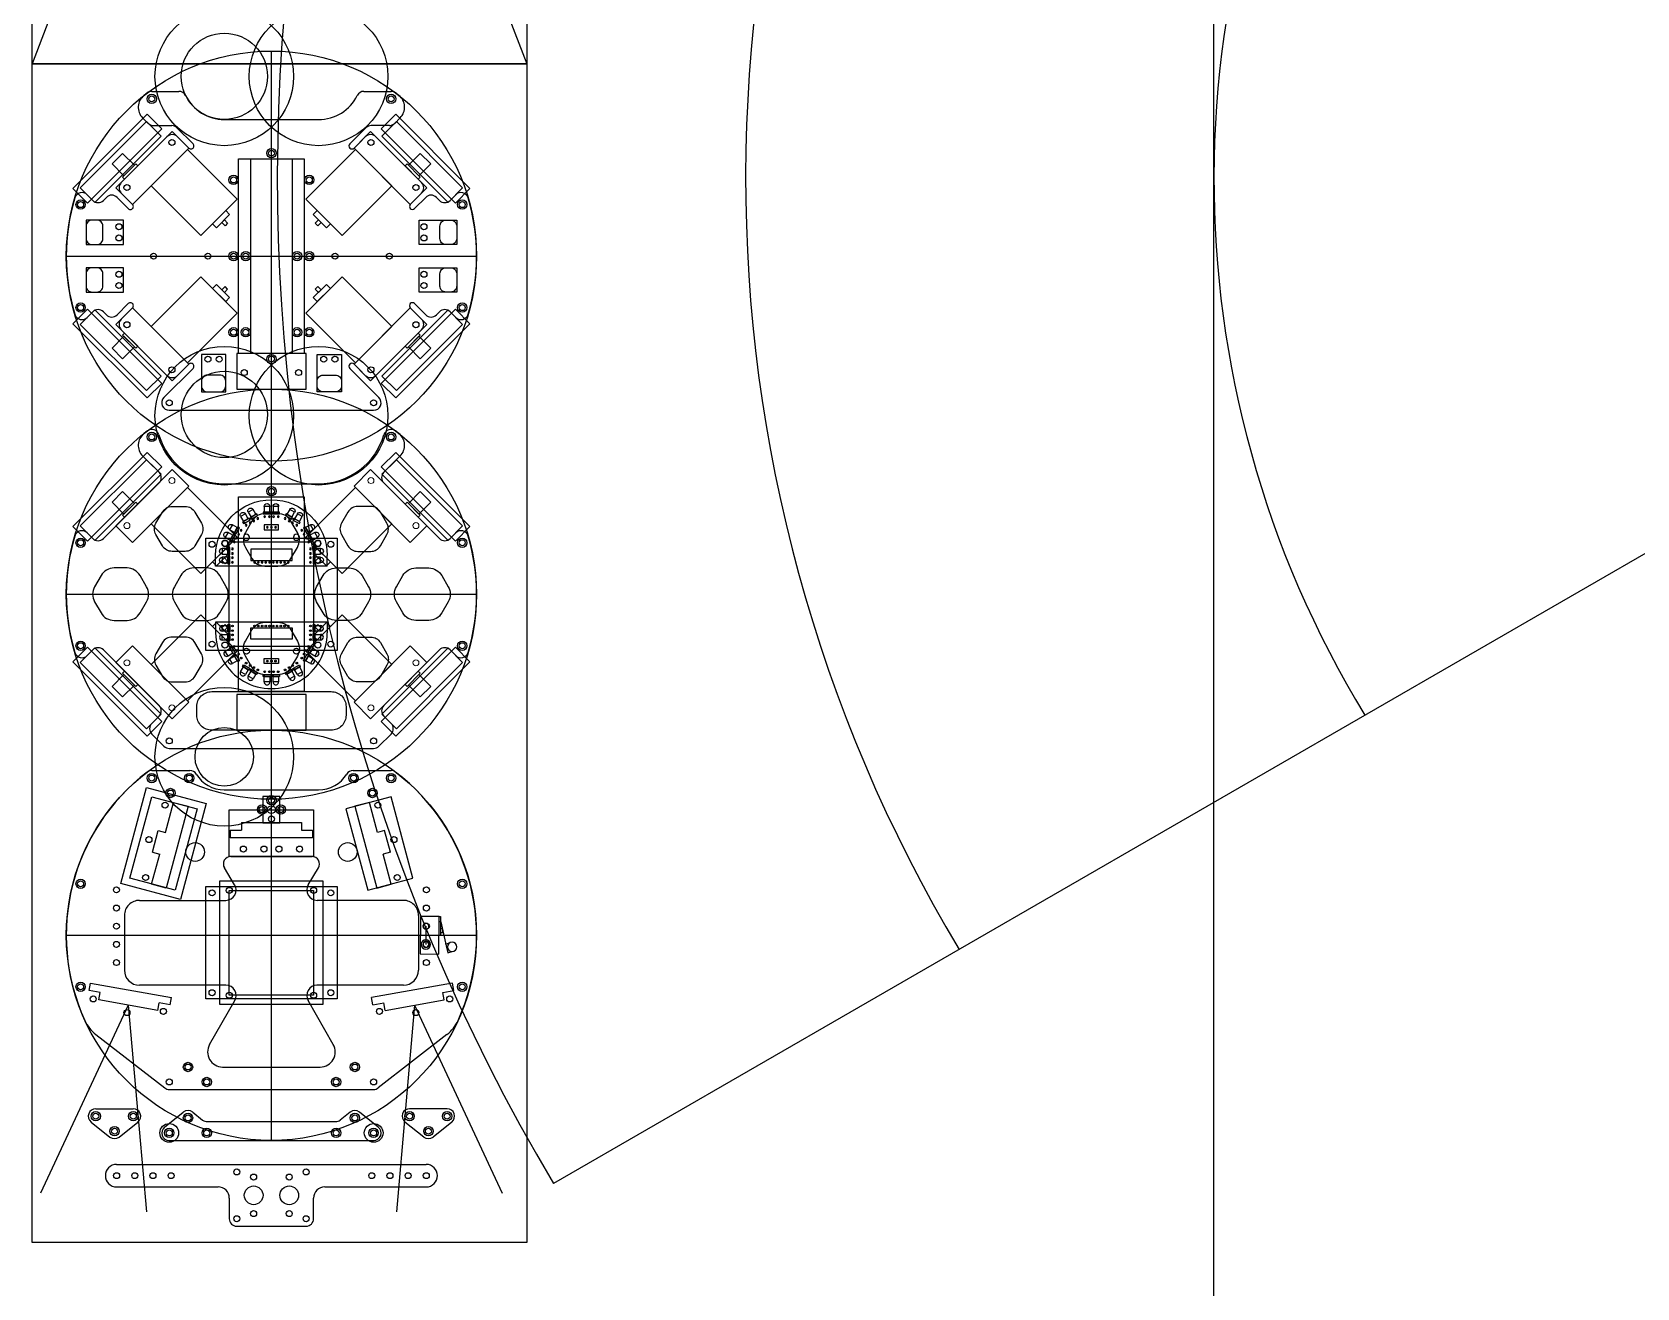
# Model space of a CAD drawing. Header units: millimetres. Extents: x -287 to 5214, y -1967 to 2893.
# Drawn here: x 943 to 1799, y -1121 to -451 of the extents above; entities that cross this region are included whole.
import ezdxf

# ---------------------------------------------------------------- set-up
doc = ezdxf.new("R2010")
doc.units = ezdxf.units.MM
for name, color, linetype in [('内切', 7, 'Continuous'), ('外切', 2, 'Continuous'), ('部件', 22, 'Continuous')]:
    doc.layers.add(name, color=color, linetype=linetype)

# ---------------------------------------------------------------- blocks, each defined once
blk = doc.blocks.new('changdi')
at = {"layer": '部件'}
blk.add_lwpolyline([(-3611.88, 2443.06), (-1791.88, 2443.06), (-1791.88, 13.06), (-3611.88, 13.06)], close=True, dxfattribs=at)
blk = doc.blocks.new('qerq')
at = {"color": 5}
blk.add_line((2200.31, -544.7), (1271, -1081.24), dxfattribs=at)
at = {"layer": '部件', "color": 5}
for radius, start, end in [(1050, 149.00639, 210.73364), (800, 148.7771, 210.96293), (550, 148.33934, 211.40069)]:
    blk.add_arc((2173.53, -544.64), radius, start, end, dxfattribs=at)
blk = doc.blocks.new('A$C40E74946')
at = {"layer": '部件', "color": 5}
blk.add_lwpolyline([(15, 54), (26, 54), (26, -2), (15, -2)], close=True, dxfattribs=at)
at = {"layer": '部件', "color": 1}
for points in [[(31, 57), (43.5, 57), (43.5, 14.5), (31, 14.5)], [(43.5, 28.5), (43.5, 56), (81, 56), (81, 28.5)], [(17.5, 51), (28.5, 51), (28.5, 1), (17.5, 1)], [(81, 47.3), (84, 47.3), (84, 37.3), (81, 37.3)], [(84, 43.3), (86.5, 43.3), (86.5, 41.3), (84, 41.3)], [(20.5, 30), (29.5, 30), (29.5, 22), (20.5, 22)], [(29.5, 31), (31, 31), (31, 21), (29.5, 21)]]:
    blk.add_lwpolyline(points, close=True, dxfattribs=at)
at = {"layer": '部件', "color": 1, "lineweight": 0}
for centre in [(35, 52.75), (35, 18.75)]:
    blk.add_circle(centre, 1.6, dxfattribs=at)
blk = doc.blocks.new('A$C04FB7A0E')
at = {"layer": '部件', "color": 3}
for p, q in [((0, 59.6, 20), (0, 0, 20)), ((0, 59.6, 20), (5.59, 59.6, 20)), ((0, 0, 20), (5.59, 0, 20))]:
    blk.add_line(p, q, dxfattribs=at)
at = {"layer": '部件', "color": 3, "elevation": 20}
for points in [[(1.24, 53.05), (4.74, 53.05), (4.74, 52.05), (1.24, 52.05)], [(4.74, 53.05), (1.74, 53.05), (1.74, 56.05), (4.74, 56.05)], [(4.74, 53.05), (5.24, 53.05), (5.24, 52.05), (4.74, 52.05)], [(5.94, 53.05), (9.44, 53.05), (9.44, 52.05), (5.94, 52.05)], [(9.44, 53.05), (6.44, 53.05), (6.44, 56.05), (9.44, 56.05)], [(9.44, 53.05), (9.94, 53.05), (9.94, 52.05), (9.44, 52.05)], [(13.45, 52.11), (16.48, 50.36), (15.98, 49.49), (12.95, 51.24)], [(16.48, 50.36), (13.88, 51.86), (15.38, 54.46), (17.98, 52.96)], [(20.55, 48.01), (17.95, 49.51), (19.45, 52.11), (22.05, 50.61)], [(16.48, 50.36), (16.91, 50.11), (16.41, 49.24), (15.98, 49.49)], [(17.52, 49.76), (20.55, 48.01), (20.05, 47.14), (17.02, 48.89)], [(20.55, 48.01), (20.98, 47.76), (20.48, 46.89), (20.05, 47.14)], [(23.55, 45.19), (25.3, 42.16), (24.43, 41.66), (22.68, 44.69)], [(25.3, 42.16), (23.8, 44.76), (26.4, 46.26), (27.9, 43.66)], [(9, 40.8), (9, 18.8), (3, 18.8), (3, 40.8)], [(25.3, 42.16), (25.55, 41.73), (24.68, 41.23), (24.43, 41.66)], [(25.9, 41.12), (27.65, 38.09), (26.78, 37.59), (25.03, 40.62)], [(27.65, 38.09), (26.15, 40.69), (28.75, 42.19), (30.25, 39.59)], [(27.65, 38.09), (27.9, 37.66), (27.03, 37.16), (26.78, 37.59)], [(21.98, 33.6), (21.98, 26), (19.38, 26), (19.38, 33.6)], [(28.84, 34.15), (28.84, 30.65), (27.84, 30.65), (27.84, 34.15)], [(28.84, 30.65), (28.84, 30.15), (27.84, 30.15), (27.84, 30.65)], [(28.84, 29.45), (28.84, 25.95), (27.84, 25.95), (27.84, 29.45)], [(28.84, 25.95), (28.84, 25.45), (27.84, 25.45), (27.84, 25.95)], [(28.84, 30.65), (28.84, 33.65), (31.84, 33.65), (31.84, 30.65)], [(28.84, 25.95), (28.84, 28.95), (31.84, 28.95), (31.84, 25.95)], [(25.55, 17.87), (23.8, 14.84), (22.93, 15.34), (24.68, 18.37)], [(23.8, 14.84), (25.3, 17.44), (27.9, 15.94), (26.4, 13.34)], [(26.15, 18.91), (25.9, 18.48), (25.03, 18.98), (25.28, 19.41)], [(27.9, 21.94), (26.15, 18.91), (25.28, 19.41), (27.03, 22.44)], [(26.15, 18.91), (27.65, 21.51), (30.25, 20.01), (28.75, 17.41)], [(13.88, 7.74), (13.45, 7.49), (12.95, 8.36), (13.38, 8.61)], [(16.91, 9.49), (13.88, 7.74), (13.38, 8.61), (16.41, 10.36)], [(13.88, 7.74), (16.48, 9.24), (17.98, 6.64), (15.38, 5.14)], [(17.95, 10.09), (17.52, 9.84), (17.02, 10.71), (17.45, 10.96)], [(20.98, 11.84), (17.95, 10.09), (17.45, 10.96), (20.48, 12.71)], [(17.95, 10.09), (20.55, 11.59), (22.05, 8.99), (19.45, 7.49)], [(23.8, 14.84), (23.55, 14.41), (22.68, 14.91), (22.93, 15.34)], [(1.74, 6.55), (1.24, 6.55), (1.24, 7.55), (1.74, 7.55)], [(5.24, 6.55), (1.74, 6.55), (1.74, 7.55), (5.24, 7.55)], [(1.74, 6.55), (4.74, 6.55), (4.74, 3.55), (1.74, 3.55)], [(6.44, 6.55), (5.94, 6.55), (5.94, 7.55), (6.44, 7.55)], [(9.94, 6.55), (6.44, 6.55), (6.44, 7.55), (9.94, 7.55)], [(6.44, 6.55), (9.44, 6.55), (9.44, 3.55), (6.44, 3.55)]]:
    blk.add_lwpolyline(points, close=True, dxfattribs=at)
at = {"layer": '部件', "color": 3}
for centre, radius in [((12.13, 54.6, 20), 1.6), ((1.99, 50.6, 20), 0.45), ((4.49, 50.6, 20), 0.45), ((6.69, 50.6, 20), 0.45), ((9.19, 50.6, 20), 0.45), ((12.87, 49.61, 20), 0.45), ((15.4, 43.14, 20), 1.6), ((15.04, 48.36, 20), 0.45), ((16.94, 47.26, 20), 0.45), ((19.11, 46.01, 20), 0.45), ((21.8, 43.32, 20), 0.45), ((1.99, 38.8, 20), 0.45), ((1.99, 36.8, 20), 0.45), ((1.99, 34.8, 20), 0.45), ((23.05, 41.15, 20), 0.45), ((24.15, 39.25, 20), 0.45), ((25.4, 37.08, 20), 0.45), ((1.99, 32.8, 20), 0.45), ((1.99, 30.8, 20), 0.45), ((1.99, 28.8, 20), 0.45), ((1.99, 26.8, 20), 0.45), ((20.7, 32, 20), 0.45), ((20.7, 29.8, 20), 0.45), ((20.7, 27.6, 20), 0.45), ((26.39, 33.4, 20), 0.45), ((26.39, 30.9, 20), 0.45), ((26.39, 28.7, 20), 0.45), ((26.39, 26.2, 20), 0.45), ((1.99, 24.8, 20), 0.45), ((1.99, 22.8, 20), 0.45), ((1.99, 20.8, 20), 0.45), ((15.4, 16.46, 20), 1.6), ((23.05, 18.45, 20), 0.45), ((24.15, 20.35, 20), 0.45), ((25.4, 22.52, 20), 0.45), ((1.99, 9, 20), 0.45), ((4.49, 9, 20), 0.45), ((6.69, 9, 20), 0.45), ((9.19, 9, 20), 0.45), ((12.87, 9.99, 20), 0.45), ((15.04, 11.24, 20), 0.45), ((16.94, 12.34, 20), 0.45), ((19.11, 13.59, 20), 0.45), ((21.8, 16.28, 20), 0.45), ((12.13, 5, 20), 1.6)]:
    blk.add_circle(centre, radius, dxfattribs=at)
for centre, radius, start, end in [((3.24, 56.05, 20), 1.5, 0, 180), ((5.59, 29.8, 20), 29.8, 270, 90), ((7.94, 56.05, 20), 1.5, 0, 180), ((16.68, 53.71, 20), 1.5, 330, 150), ((20.75, 51.36, 20), 1.5, 330, 150), ((27.15, 44.96, 20), 1.5, 300, 120), ((29.5, 40.89, 20), 1.5, 300, 120), ((31.84, 32.15, 20), 1.5, 270, 90), ((31.84, 27.45, 20), 1.5, 270, 90), ((29.5, 18.71, 20), 1.5, 240, 60), ((20.75, 8.24, 20), 1.5, 210, 30), ((27.15, 14.64, 20), 1.5, 240, 60), ((3.24, 3.55, 20), 1.5, 180, 0), ((7.94, 3.55, 20), 1.5, 180, 0), ((16.68, 5.89, 20), 1.5, 210, 30)]:
    blk.add_arc(centre, radius, start, end, dxfattribs=at)
blk = doc.blocks.new('ioo')
at = {"layer": '部件', "color": 6}
for p, q in [((3476.97, -2904.18), (3476.22, -2904.18)), ((3476.22, -2904.18), (3476.22, -2914.18)), ((3475.95, -2906.94), (3472.76, -2921.29)), ((3475.95, -2906.94), (3476.97, -2906.94)), ((3483.97, -2909.33), (3483.97, -2919.03)), ((3473.46, -2918.91), (3471.3, -2918.19)), ((3472.76, -2921.29), (3472.12, -2923.5)), ((3476.22, -2914.18), (3476.97, -2914.18)), ((3472.12, -2923.5), (3469.98, -2922.79))]:
    blk.add_line(p, q, dxfattribs=at)
for points in [[(3476.97, -2904.18), (3486.97, -2904.18), (3486.97, -2924.18), (3476.97, -2924.18)], [(3475.02, -2910.66), (3476.22, -2910.66), (3476.22, -2912.66), (3475.02, -2912.66)]]:
    blk.add_lwpolyline(points, close=True, dxfattribs=at)
for centre, radius in [((3483.97, -2909.33), 1.6), ((3469.94, -2920.29), 2.5), ((3483.97, -2919.03), 1.6)]:
    blk.add_circle(centre, radius, dxfattribs=at)
at = {"layer": '部件'}
blk.add_circle((3483.97, -2919.03), 2.5, dxfattribs=at)
blk = doc.blocks.new('newban')
at = {"layer": '部件'}
blk.add_lwpolyline([(-73.91, -12), (-13.91, -12), (-13.91, -82), (-73.91, -82)], close=True, dxfattribs=at)
for centre in [(-70.56, -15.3), (-17.26, -15.3), (-70.56, -78.7), (-17.26, -78.7)]:
    blk.add_circle(centre, 1.6, dxfattribs=at)

msp = doc.modelspace()

# ---------------------------------------------------------------- linework, layer by layer
at = {"layer": '内切'}
for p, q in [((942.62, 220.85), (1206.69, -467.62)), ((1206.69, 220.85), (942.62, -467.62)), ((1006.86, -888.53), (1009.966, -876.939)), ((1009.966, -876.939), (1013.829, -877.974)), ((1130.814, -876.939), (1126.951, -877.974)), ((1133.92, -888.53), (1130.814, -876.939)), ((1006.86, -888.53), (1010.723, -889.565)), ((1048.726, -890.821), (1092.055, -890.821)), ((1070.39, -890.821), (1070.39, -890.821)), ((1133.92, -888.53), (1130.057, -889.565)), ((1050.751, -905.894), (1045.304, -896.892)), ((1090.03, -905.894), (1095.477, -896.892)), ((999.908, -914.241), (1046.046, -914.241)), ((1140.872, -914.241), (1094.735, -914.241)), ((991.908, -922.241), (991.909, -951.541)), ((1148.872, -922.241), (1148.871, -951.541)), ((973.013, -962.379), (973.716, -958.391)), ((973.716, -958.391), (1017.047, -966.031)), ((1167.064, -958.391), (1123.733, -966.031)), ((1167.767, -962.379), (1167.064, -958.391)), ((978.921, -963.421), (973.013, -962.379)), ((978.218, -967.41), (978.921, -963.421)), ((1009.732, -972.966), (978.218, -967.41)), ((1046.073, -959.541), (999.909, -959.541)), ((1016.344, -970.02), (1017.047, -966.031)), ((1037.36, -991.219), (1050.841, -967.784)), ((1103.42, -991.219), (1089.939, -967.784)), ((1140.871, -959.541), (1094.707, -959.541)), ((1124.436, -970.02), (1123.733, -966.031)), ((1131.048, -972.966), (1162.562, -967.41)), ((1161.859, -963.421), (1167.767, -962.379)), ((1162.562, -967.41), (1161.859, -963.421)), ((1009.732, -972.966), (1010.435, -968.978)), ((1016.344, -970.02), (1010.435, -968.978)), ((1124.436, -970.02), (1130.345, -968.978)), ((1131.048, -972.966), (1130.345, -968.978)), ((1044.295, -1003.208), (1096.485, -1003.208))]:
    msp.add_line(p, q, dxfattribs=at)
for points in [[(971.469, -554.291), (971.469, -560.891, 0.4142136), (974.669, -564.091), (977.269, -564.091, 0.4142136), (980.469, -560.891), (980.469, -554.291, 0.4142136), (977.269, -551.091), (974.669, -551.091, 0.4142136)], [(1169.311, -554.291), (1169.311, -560.891, -0.4142136), (1166.111, -564.091), (1163.511, -564.091, -0.4142136), (1160.311, -560.891), (1160.311, -554.291, -0.4142136), (1163.511, -551.091), (1166.111, -551.091, -0.4142136)], [(971.469, -579.691), (971.469, -586.291, 0.4142136), (974.669, -589.491), (977.269, -589.491, 0.4142136), (980.469, -586.291), (980.469, -579.691, 0.4142136), (977.269, -576.491), (974.669, -576.491, 0.4142136)], [(1169.311, -579.691), (1169.311, -586.291, -0.4142136), (1166.111, -589.491), (1163.511, -589.491, -0.4142136), (1160.311, -586.291), (1160.311, -579.691, -0.4142136), (1163.511, -576.491), (1166.111, -576.491, -0.4142136)], [(1036.205, -642.83), (1042.805, -642.83, 0.4142136), (1046.005, -639.63), (1046.005, -637.03, 0.4142136), (1042.805, -633.83), (1036.205, -633.83, 0.4142136), (1033.005, -637.03), (1033.005, -639.63, 0.4142136)], [(1104.575, -642.83), (1097.975, -642.83, -0.4142136), (1094.775, -639.63), (1094.775, -637.03, -0.4142136), (1097.975, -633.83), (1104.575, -633.83, -0.4142136), (1107.775, -637.03), (1107.775, -639.63, -0.4142136)], [(1024.335, -727.942), (1017.406, -727.942, -0.2679492), (1012.21, -724.943), (1008.745, -718.943, -0.2679492), (1008.744, -712.943), (1012.208, -706.943, -0.2679492), (1017.404, -703.942), (1024.332, -703.942, -0.2679492), (1029.528, -706.941), (1032.993, -712.941, -0.2679492), (1032.994, -718.941), (1029.53, -724.941, -0.2679492)], [(1066.926, -735.782), (1073.854, -735.781, 0.2679492), (1080.782, -731.78), (1084.245, -725.78, 0.2679492), (1084.244, -717.78), (1080.779, -711.78, 0.2679492), (1073.851, -707.781), (1066.923, -707.782, 0.2679492), (1059.995, -711.783), (1056.531, -717.783, 0.2679492), (1056.532, -725.783), (1059.997, -731.783, 0.2679492)], [(1116.445, -727.942), (1123.374, -727.942, 0.2679492), (1128.57, -724.943), (1132.035, -718.943, 0.2679492), (1132.036, -712.943), (1128.572, -706.943, 0.2679492), (1123.376, -703.942), (1116.448, -703.942, 0.2679492), (1111.252, -706.941), (1107.787, -712.941, 0.2679492), (1107.786, -718.941), (1111.25, -724.941, 0.2679492)], [(986.394, -764.798), (993.322, -764.797, 0.2679492), (1000.25, -760.796), (1003.713, -754.796, 0.2679492), (1003.712, -746.796), (1000.247, -740.796, 0.2679492), (993.319, -736.797), (986.391, -736.798, 0.2679492), (979.463, -740.798), (975.999, -746.799, 0.2679492), (976, -754.799), (979.465, -760.798, 0.2679492)], [(1028.947, -764.792), (1035.875, -764.792, 0.2679492), (1042.803, -760.791), (1046.266, -754.79, 0.2679492), (1046.265, -746.79), (1042.8, -740.791, 0.2679492), (1035.872, -736.792), (1028.944, -736.792, 0.2679492), (1022.016, -740.793), (1018.552, -746.794, 0.2679492), (1018.553, -754.794), (1022.018, -760.793, 0.2679492)], [(1111.833, -764.792), (1104.905, -764.792, -0.2679492), (1097.977, -760.791), (1094.514, -754.79, -0.2679492), (1094.515, -746.79), (1097.98, -740.791, -0.2679492), (1104.908, -736.792), (1111.836, -736.792, -0.2679492), (1118.764, -740.793), (1122.228, -746.794, -0.2679492), (1122.227, -754.794), (1118.762, -760.793, -0.2679492)], [(1154.386, -764.798), (1147.458, -764.797, -0.2679492), (1140.53, -760.796), (1137.067, -754.796, -0.2679492), (1137.068, -746.796), (1140.533, -740.796, -0.2679492), (1147.461, -736.797), (1154.389, -736.798, -0.2679492), (1161.317, -740.798), (1164.781, -746.799, -0.2679492), (1164.78, -754.799), (1161.315, -760.798, -0.2679492)], [(1066.926, -765.801), (1073.854, -765.801, -0.2679492), (1080.782, -769.802), (1084.245, -775.803, -0.2679492), (1084.244, -783.803), (1080.779, -789.802, -0.2679492), (1073.851, -793.801), (1066.923, -793.801, -0.2679492), (1059.995, -789.8), (1056.531, -783.799, -0.2679492), (1056.532, -775.799), (1059.997, -769.8, -0.2679492)], [(1024.335, -773.641), (1017.406, -773.64, 0.2679492), (1012.21, -776.64), (1008.745, -782.639, 0.2679492), (1008.744, -788.639), (1012.208, -794.64, 0.2679492), (1017.404, -797.64), (1024.332, -797.641, 0.2679492), (1029.528, -794.642), (1032.993, -788.642, 0.2679492), (1032.994, -782.642), (1029.53, -776.642, 0.2679492)], [(1116.445, -773.641), (1123.374, -773.64, -0.2679492), (1128.57, -776.64), (1132.035, -782.639, -0.2679492), (1132.036, -788.639), (1128.572, -794.64, -0.2679492), (1123.376, -797.64), (1116.448, -797.641, -0.2679492), (1111.252, -794.642), (1107.787, -788.642, -0.2679492), (1107.786, -782.642), (1111.25, -776.642, -0.2679492)], [(1038.554, -802.791), (1102.226, -802.791, -0.4142136), (1110.226, -810.791), (1110.226, -815.391, -0.4142136), (1102.226, -823.391), (1038.554, -823.391, -0.4142136), (1030.554, -815.391), (1030.554, -810.791, -0.4142136)]]:
    msp.add_lwpolyline(points, format="xyb", close=True, dxfattribs=at)
for points in [[(1013.829, -877.974), (1018.126, -861.939), (1025.853, -864.01), (1014.155, -907.669), (1006.427, -905.599), (1010.723, -889.565)], [(1126.951, -877.974), (1122.654, -861.939), (1114.927, -864.01), (1126.625, -907.669), (1134.353, -905.599), (1130.057, -889.565)]]:
    msp.add_lwpolyline(points, dxfattribs=at)
for centre, radius in [((1006.509, -486.33), 1.6), ((1134.271, -486.33), 1.6), ((1017.284, -509.617), 1.6), ((1070.39, -515.33), 1.6), ((1123.496, -509.617), 1.6), ((1050.189, -529.612), 1.6), ((1090.591, -529.612), 1.6), ((993.242, -533.658), 1.6), ((1147.538, -533.658), 1.6), ((968.539, -542.797), 1.6), ((1172.241, -542.797), 1.6), ((988.969, -554.591), 1.6), ((1151.811, -554.591), 1.6), ((988.969, -560.591), 1.6), ((1151.811, -560.591), 1.6), ((1007.437, -570.291), 1.6), ((1036.437, -570.291), 1.6), ((1050.189, -570.291), 1.6), ((1056.689, -570.291), 1.6), ((1084.091, -570.291), 1.6), ((1090.591, -570.291), 1.6), ((1104.343, -570.291), 1.6), ((1133.343, -570.291), 1.6), ((988.969, -579.991), 1.6), ((1151.811, -579.991), 1.6), ((988.969, -585.991), 1.6), ((1151.811, -585.991), 1.6), ((968.539, -597.785), 1.6), ((1172.241, -597.785), 1.6), ((993.242, -606.924), 1.6), ((1147.538, -606.924), 1.6), ((1050.189, -610.97), 1.6), ((1056.689, -610.97), 1.6), ((1084.091, -610.97), 1.6), ((1090.591, -610.97), 1.6), ((1036.505, -625.33), 1.6), ((1042.505, -625.33), 1.6), ((1070.39, -625.252), 1.6), ((1098.275, -625.33), 1.6), ((1104.275, -625.33), 1.6), ((1017.284, -630.966), 1.6), ((1055.903, -632.462), 1.6), ((1084.903, -632.462), 1.6), ((1123.496, -630.966), 1.6), ((1015.834, -648.608), 1.6), ((1124.946, -648.608), 1.6), ((1006.509, -666.83), 1.6), ((1134.271, -666.83), 1.6), ((1070.39, -695.83), 1.6), ((968.539, -723.297), 1.6), ((1045.59, -723.656), 1.6), ((1095.19, -723.656), 1.6), ((1172.241, -723.297), 1.6), ((968.539, -778.285), 1.6), ((1045.59, -777.927), 1.6), ((1095.19, -777.927), 1.6), ((1172.241, -778.285), 1.6), ((1015.834, -829.108), 1.6), ((1124.946, -829.108), 1.6), ((1006.509, -848.93), 1.6), ((1026.509, -848.93), 1.6), ((1114.271, -848.93), 1.6), ((1134.271, -848.93), 1.6), ((1016.509, -856.93), 1.6), ((1124.271, -856.93), 1.6), ((1013.59, -863.414), 1.6), ((1065.391, -865.801), 1.6), ((1070.391, -865.801), 2.1), ((1070.391, -860.802), 1.6), ((1075.391, -865.799), 1.6), ((1127.19, -863.414), 1.6), ((1070.39, -870.801), 1.6), ((1005.013, -881.823), 1.6), ((1135.767, -881.823), 1.6), ((1029.663, -888.429), 5), ((1055.39, -886.834), 1.6), ((1066.39, -886.822), 1.6), ((1074.39, -886.822), 1.6), ((1085.39, -886.834), 1.6), ((1111.116, -888.428), 5), ((968.539, -905.397), 1.6), ((987.673, -908.642), 1.6), ((1003.237, -902.051), 1.6), ((1047.89, -908.891), 1.6), ((1047.89, -908.891), 1.6), ((1092.89, -908.891), 1.6), ((1092.89, -908.891), 1.6), ((1137.543, -902.051), 1.6), ((1153.107, -908.642), 1.6), ((1172.241, -905.397), 1.6), ((1038.69, -910.241), 1.6), ((1038.69, -910.241), 1.6), ((1102.09, -910.241), 1.6), ((1102.09, -910.241), 1.6), ((987.673, -918.342), 1.6), ((1153.107, -918.342), 1.6), ((987.673, -928.042), 1.6), ((1153.107, -928.042), 1.6), ((987.673, -937.742), 1.6), ((1153.107, -937.742), 1.6), ((987.673, -947.442), 1.6), ((1153.107, -947.442), 1.6), ((968.539, -960.385), 1.6), ((1172.241, -960.385), 1.6), ((975.243, -966.887), 1.6), ((1038.69, -963.541), 1.6), ((1038.69, -963.541), 1.6), ((1047.89, -964.891), 1.6), ((1047.89, -964.891), 1.6), ((1092.89, -964.891), 1.6), ((1092.89, -964.891), 1.6), ((1102.09, -963.541), 1.6), ((1102.09, -963.541), 1.6), ((1165.537, -966.887), 1.6), ((993.272, -974.177), 1.6), ((1012.706, -973.489), 1.6), ((1128.074, -973.489), 1.6), ((1147.508, -974.177), 1.6), ((1025.85, -1003.208), 1.6), ((1114.93, -1003.208), 1.6), ((1015.834, -1011.208), 1.6), ((1035.85, -1011.208), 1.6), ((1104.93, -1011.208), 1.6), ((1124.946, -1011.208), 1.6), ((976.619, -1029.467), 1.6), ((996.619, -1029.467), 1.6), ((1144.161, -1029.467), 1.6), ((1164.161, -1029.467), 1.6), ((986.619, -1037.467), 1.6), ((1025.85, -1030.391), 1.6), ((1114.93, -1030.391), 1.6), ((1154.161, -1037.467), 1.6), ((1015.85, -1038.391), 1.6), ((1035.85, -1038.391), 1.6), ((1104.93, -1038.391), 1.6), ((1124.93, -1038.391), 1.6), ((987.732, -1061.221), 1.6), ((997.432, -1061.221), 1.6), ((1007.132, -1061.221), 1.6), ((1016.832, -1061.221), 1.6), ((1051.9, -1059.221), 1.6), ((1060.89, -1061.971), 1.6), ((1079.89, -1061.971), 1.6), ((1088.89, -1059.221), 1.6), ((1123.948, -1061.221), 1.6), ((1133.648, -1061.221), 1.6), ((1143.348, -1061.221), 1.6), ((1153.048, -1061.221), 1.6), ((1060.89, -1071.721), 5), ((1079.89, -1071.721), 5), ((1051.89, -1084.221), 1.6), ((1060.89, -1081.471), 1.6), ((1079.89, -1081.471), 1.6), ((1088.89, -1084.221), 1.6)]:
    msp.add_circle(centre, radius, dxfattribs=at)
for centre, radius, start, end in [((1048.726, -894.821), 4, 90, 211.180173), ((1092.055, -894.821), 4, 328.819827, 90), ((1046.046, -908.741), 5.5, 270, 31.180173), ((1094.735, -908.741), 5.5, 148.819827, 270), ((999.908, -922.241), 8, 90, 180.001499), ((1140.872, -922.241), 8, 359.998501, 90), ((999.909, -951.541), 8, 180.001499, 270), ((1140.871, -951.541), 8, 270, 359.998501), ((1046.073, -965.041), 5.5, 330.092044, 90), ((1094.707, -965.041), 5.5, 90, 209.907956), ((1044.295, -995.208), 8, 150.092044, 270), ((1096.485, -995.208), 8, 270, 29.907956)]:
    msp.add_arc(centre, radius, start, end, dxfattribs=at)
at = {"layer": '外切'}
for p, q in [((1006.509, -482.33), (1021.001, -482.33)), ((1119.779, -482.33), (1134.271, -482.33)), ((1001.636, -496.443), (1004.604, -499.412)), ((1139.144, -496.443), (1136.176, -499.412)), ((1007.432, -500.583), (1017.129, -500.583)), ((1019.958, -501.755), (1028.562, -510.359)), ((1045.225, -497.364), (1095.555, -497.364)), ((1120.822, -501.755), (1112.218, -510.359)), ((1133.348, -500.583), (1123.651, -500.583)), ((990.237, -531.007), (1014.632, -506.612)), ((1020.289, -506.612), (1026.299, -512.622)), ((1120.491, -506.612), (1114.481, -512.622)), ((1150.543, -531.007), (1126.148, -506.612)), ((972.044, -537.563), (975.034, -540.552)), ((980.691, -540.552), (982.317, -538.926)), ((987.974, -538.926), (993.984, -544.937)), ((990.237, -536.663), (996.247, -542.674)), ((1150.543, -536.663), (1144.533, -542.674)), ((1152.806, -538.926), (1146.796, -544.937)), ((1160.089, -540.552), (1158.463, -538.926)), ((1168.736, -537.563), (1165.746, -540.552)), ((987.974, -601.656), (993.984, -595.646)), ((990.237, -603.919), (996.247, -597.909)), ((1150.543, -603.919), (1144.533, -597.909)), ((1152.806, -601.656), (1146.796, -595.646)), ((972.044, -603.02), (975.034, -600.03)), ((980.691, -600.03), (982.317, -601.657)), ((1160.089, -600.03), (1158.463, -601.657)), ((1168.736, -603.02), (1165.746, -600.03)), ((990.237, -609.576), (1014.632, -633.971)), ((1150.543, -609.576), (1126.148, -633.971)), ((1013.006, -645.78), (1028.562, -630.223)), ((1020.289, -633.971), (1026.299, -627.96)), ((1127.774, -645.78), (1112.218, -630.223)), ((1120.491, -633.971), (1114.481, -627.96)), ((1012.188, -640.255), (1012.188, -640.255)), ((1015.834, -652.608), (1124.946, -652.608)), ((1001.636, -676.943), (1010.39, -685.697)), ((1139.144, -676.943), (1130.39, -685.697)), ((980.691, -721.052), (1010.39, -691.354)), ((1045.225, -691.83), (1095.555, -691.83)), ((1160.089, -721.052), (1130.39, -691.354)), ((972.044, -718.063), (975.034, -721.052)), ((1168.736, -718.063), (1165.746, -721.052)), ((972.044, -783.52), (975.034, -780.53)), ((980.691, -780.53), (1010.39, -810.228)), ((1160.089, -780.53), (1130.39, -810.228)), ((1168.736, -783.52), (1165.746, -780.53)), ((1006.501, -819.774), (1010.39, -815.885)), ((1134.279, -819.774), (1130.39, -815.885)), ((1006.501, -825.431), (1013.006, -831.936)), ((1134.279, -825.431), (1127.774, -831.936)), ((1015.834, -833.108), (1124.946, -833.108)), ((1006.509, -844.93), (1026.823, -844.93)), ((1113.957, -844.93), (1134.271, -844.93)), ((1045.225, -855.208), (1095.555, -855.208)), ((976.687, -985.827), (1013.395, -1014.366)), ((1164.093, -985.827), (1127.385, -1014.366)), ((1015.85, -1015.208), (1124.93, -1015.208)), ((976.619, -1025.467), (996.619, -1025.467)), ((1013.351, -1035.268), (1023.351, -1027.268)), ((1028.349, -1027.268), (1033.657, -1031.515)), ((1112.431, -1027.268), (1107.123, -1031.515)), ((1127.429, -1035.268), (1117.429, -1027.268)), ((1164.161, -1025.467), (1144.161, -1025.467)), ((974.12, -1032.59), (984.12, -1040.59)), ((989.118, -1040.59), (999.118, -1032.59)), ((1036.156, -1032.391), (1104.624, -1032.391)), ((1151.662, -1040.59), (1141.662, -1032.59)), ((1166.66, -1032.59), (1156.66, -1040.59)), ((1015.85, -1042.391), (1124.93, -1042.391)), ((987.732, -1055.221), (1153.047, -1055.221)), ((987.733, -1067.221), (1041.89, -1067.221)), ((1098.89, -1067.221), (1153.048, -1067.221)), ((1047.89, -1073.221), (1047.89, -1084.221)), ((1092.89, -1084.221), (1092.89, -1073.221)), ((1051.89, -1088.221), (1088.89, -1088.221))]:
    msp.add_line(p, q, dxfattribs=at)
for centre, radius, start, end in [((1007.293, -490.787), 8, 128.43654, 224.99936), ((1070.39, -570.291), 109.5, 127.265527, 128.43654), ((1006.509, -486.33), 4, 90, 127.265527), ((1021.001, -486.33), 4, 26.35204, 90), ((1045.225, -474.33), 23.034, 206.35204, 270), ((1095.555, -474.33), 23.034, 270, 333.64796), ((1119.779, -486.33), 4, 90, 153.64796), ((1134.271, -486.33), 4, 52.734473, 90), ((1070.39, -570.291), 109.5, 51.56346, 52.734473), ((1133.487, -490.787), 8, 315.00064, 51.56346), ((1007.432, -496.583), 4, 224.99936, 270), ((1017.461, -509.44), 4, 44.99936, 134.99936), ((1017.129, -504.583), 4, 44.99936, 90), ((1123.319, -509.44), 4, 45.00064, 135.00064), ((1123.651, -504.583), 4, 90, 135.00064), ((1133.348, -496.583), 4, 270, 315.00064), ((1027.431, -511.491), 1.6, 224.99936, 44.99936), ((1113.349, -511.491), 1.6, 135.00064, 315.00064), ((993.065, -533.835), 4, 134.99936, 224.99936), ((1147.715, -533.835), 4, 315.00064, 45.00064), ((1070.39, -570.291), 109.5, 163.535865, 196.464135), ((969.216, -540.391), 4, 44.99936, 163.535865), ((985.146, -541.754), 4, 44.99936, 134.99936), ((1155.634, -541.754), 4, 45.00064, 135.00064), ((1171.564, -540.391), 4, 16.464135, 135.00064), ((1070.39, -570.291), 109.5, 343.535865, 16.464135), ((977.862, -537.724), 4, 224.99936, 314.99936), ((995.116, -543.805), 1.6, 224.99936, 44.99936), ((1145.664, -543.805), 1.6, 135.00064, 315.00064), ((1162.918, -537.724), 4, 225.00064, 315.00064), ((977.862, -602.859), 4, 45.00064, 135.00064), ((995.116, -596.777), 1.6, 315.00064, 135.00064), ((1145.664, -596.777), 1.6, 44.99936, 224.99936), ((1162.918, -602.859), 4, 44.99936, 134.99936), ((969.216, -600.192), 4, 196.464135, 315.00064), ((985.146, -598.828), 4, 225.00064, 315.00064), ((993.065, -606.748), 4, 135.00064, 225.00064), ((1147.715, -606.748), 4, 314.99936, 44.99936), ((1155.634, -598.828), 4, 224.99936, 314.99936), ((1171.564, -600.192), 4, 224.99936, 343.535865), ((1027.431, -629.092), 1.6, 315.00064, 135.00064), ((1113.349, -629.092), 1.6, 44.99936, 224.99936), ((1017.461, -631.142), 4, 225.00064, 315.00064), ((1123.319, -631.142), 4, 224.99936, 314.99936), ((1015.834, -648.608), 4, 135.00064, 270), ((1124.946, -648.608), 4, 270, 44.99936), ((1007.293, -671.287), 8, 128.43654, 224.99936), ((1070.39, -750.791), 109.5, 127.26188, 128.43654), ((1006.514, -666.826), 4, 16.316041, 127.26188), ((1045.225, -655.495), 36.336, 196.316041, 270), ((1095.555, -655.495), 36.336, 270, 343.683959), ((1134.266, -666.826), 4, 52.73812, 163.683959), ((1070.39, -750.791), 109.5, 51.56346, 52.73812), ((1133.487, -671.287), 8, 315.00064, 51.56346), ((1007.561, -688.526), 4, 314.99936, 44.99936), ((1133.219, -688.526), 4, 135.00064, 225.00064), ((969.216, -720.891), 4, 44.99936, 163.535865), ((1171.564, -720.891), 4, 16.464135, 135.00064), ((1070.39, -750.791), 109.5, 163.535865, 196.464135), ((977.862, -718.224), 4, 224.99936, 314.99936), ((1162.918, -718.224), 4, 225.00064, 315.00064), ((1070.39, -750.791), 109.5, 343.535865, 16.464135), ((977.862, -783.359), 4, 45.00064, 135.00064), ((1162.918, -783.359), 4, 44.99936, 134.99936), ((969.216, -780.692), 4, 196.464135, 315.00064), ((1171.564, -780.692), 4, 224.99936, 343.535865), ((1007.561, -813.057), 4, 315.00064, 45.00064), ((1133.219, -813.057), 4, 134.99936, 224.99936), ((1009.329, -822.603), 4, 135.00064, 225.00064), ((1131.451, -822.603), 4, 314.99936, 44.99936), ((1015.834, -829.108), 4, 225.00064, 270), ((1124.946, -829.108), 4, 270, 314.99936), ((1070.39, -932.891), 109.5, 127.265527, 204.52171), ((1006.509, -848.93), 4, 90, 127.265527), ((1026.823, -848.93), 4, 31.633156, 90), ((1045.225, -837.595), 17.614, 211.633156, 270), ((1095.555, -837.595), 17.614, 270, 328.366844), ((1113.957, -848.93), 4, 90, 148.366844), ((1134.271, -848.93), 4, 52.734473, 90), ((1070.39, -932.891), 109.5, 335.47829, 52.734473), ((988.963, -970.037), 20, 204.52171, 232.135966), ((1151.817, -970.037), 20, 307.864034, 335.47829), ((1015.85, -1011.208), 4, 232.135966, 270), ((1124.93, -1011.208), 4, 270, 307.864034), ((976.619, -1029.467), 4, 90, 231.340192), ((996.619, -1029.467), 4, 308.659808, 90), ((1025.85, -1030.391), 4, 51.340192, 128.659808), ((1114.93, -1030.391), 4, 51.340192, 128.659808), ((1144.161, -1029.467), 4, 90, 231.340192), ((1164.161, -1029.467), 4, 308.659808, 90), ((1015.85, -1038.391), 4, 128.659808, 270), ((1036.156, -1028.391), 4, 231.340192, 270), ((1104.624, -1028.391), 4, 270, 308.659808), ((1124.93, -1038.391), 4, 270, 51.340192), ((986.619, -1037.467), 4, 231.340192, 308.659808), ((1154.161, -1037.467), 4, 231.340192, 308.659808), ((987.732, -1061.221), 6, 90, 270), ((1153.048, -1061.221), 6, 270, 90), ((1041.89, -1073.221), 6, 0, 90), ((1098.89, -1073.221), 6, 90, 180), ((1051.89, -1084.221), 4, 180, 270), ((1088.89, -1084.221), 4, 270, 0)]:
    msp.add_arc(centre, radius, start, end, dxfattribs=at)
at = {"layer": '部件'}
for p, q in [((1070.39, -679.791), (1070.39, -460.791)), ((960.89, -570.291), (1179.89, -570.291)), ((1070.39, -881.255), (1070.39, -662.255)), ((960.89, -750.791), (1179.89, -750.791)), ((1070.39, -1042.391), (1070.39, -823.391)), ((1054.39, -872.722), (1086.39, -872.722)), ((1054.39, -872.722), (1054.39, -876.772)), ((1086.39, -872.722), (1086.39, -876.772)), ((1048.39, -876.772), (1054.39, -876.772)), ((1048.39, -876.772), (1048.39, -880.822)), ((1092.39, -880.822), (1048.39, -880.822)), ((1086.39, -876.772), (1092.39, -876.772)), ((1092.39, -876.772), (1092.39, -880.822)), ((960.89, -932.891), (1179.89, -932.891)), ((993.975, -970.188), (947.142, -1070.622)), ((993.975, -970.188), (1003.633, -1080.583)), ((1146.805, -970.188), (1137.147, -1080.583)), ((1146.805, -970.188), (1193.638, -1070.622))]:
    msp.add_line(p, q, dxfattribs=at)
at = {"layer": '部件', "color": 4}
for points in [[(942.62, 220.85), (1206.69, 220.85), (1206.69, -467.62), (942.62, -467.62)], [(942.62, -467.62), (1206.69, -467.62), (1206.69, -1096.867), (942.62, -1096.867)], [(989.963, -905.225), (1003.68, -854.031), (1035.556, -862.572), (1021.838, -913.766)], [(994.862, -902.397), (1006.509, -858.93), (1030.657, -865.401), (1019.01, -908.868)], [(1145.918, -902.397), (1134.271, -858.93), (1110.123, -865.401), (1121.77, -908.868)], [(1047.891, -865.821), (1092.891, -865.821), (1092.891, -890.821), (1047.891, -890.821)]]:
    msp.add_lwpolyline(points, close=True, dxfattribs=at)
at = {"layer": '部件', "color": 3}
for points in [[(1052.89, -518.291), (1087.89, -518.291), (1087.89, -622.291), (1052.89, -622.291)], [(1052.89, -698.791), (1087.89, -698.791), (1087.89, -802.791), (1052.89, -802.791)]]:
    msp.add_lwpolyline(points, close=True, dxfattribs=at)
at = {"layer": '部件'}
for points in [[(1059.39, -518.291), (1081.39, -518.291), (1081.39, -622.291), (1059.39, -622.291)], [(991.469, -564.091), (991.469, -551.091), (971.469, -551.091), (971.469, -564.091)], [(1149.311, -564.091), (1149.311, -551.091), (1169.311, -551.091), (1169.311, -564.091)], [(991.469, -589.491), (991.469, -576.491), (971.469, -576.491), (971.469, -589.491)], [(1149.311, -589.491), (1149.311, -576.491), (1169.311, -576.491), (1169.311, -589.491)], [(1046.005, -622.83), (1033.005, -622.83), (1033.005, -642.83), (1046.005, -642.83)], [(1094.775, -622.83), (1107.775, -622.83), (1107.775, -642.83), (1094.775, -642.83)], [(1047.89, -722.791), (1092.89, -722.791), (1092.89, -778.791), (1047.89, -778.791)], [(1074.871, -858.821), (1065.871, -858.821), (1065.87, -872.821), (1074.87, -872.821)], [(1042.89, -903.891), (1097.89, -903.891), (1097.89, -969.891), (1042.89, -969.891)], [(1047.89, -908.891), (1092.89, -908.891), (1092.89, -964.891), (1047.89, -964.891)]]:
    msp.add_lwpolyline(points, close=True, dxfattribs=at)
at = {"layer": '部件', "color": 6}
for points in [[(1051.89, -641.291), (1088.89, -641.291), (1088.89, -622.291), (1051.89, -622.291)], [(1051.89, -823.391), (1088.89, -823.391), (1088.89, -804.391), (1051.89, -804.391)]]:
    msp.add_lwpolyline(points, close=True, dxfattribs=at)
at = {"layer": '部件'}
for centre, radius in [((1045.225, -474.33), 37), ((1095.555, -474.33), 37), ((1045.225, -474.33), 23.034), ((1070.39, -570.291), 109.5), ((1045.225, -654.83), 23.034), ((1070.39, -750.791), 109.5), ((1045.225, -837.595), 37), ((1045.225, -837.595), 15.614), ((1070.39, -932.891), 109.5), ((1065.391, -865.801), 2.5), ((1070.391, -860.802), 2.5), ((1075.391, -865.802), 2.5)]:
    msp.add_circle(centre, radius, dxfattribs=at)
at = {"layer": '部件', "color": 1}
for centre in [(1006.509, -486.33), (1134.271, -486.33), (1070.39, -515.33), (1050.189, -529.612), (1090.591, -529.612), (968.539, -542.797), (1172.241, -542.797), (1050.189, -570.291), (1056.689, -570.291), (1084.091, -570.291), (1090.591, -570.291), (968.539, -597.785), (1172.241, -597.785), (1050.189, -610.97), (1056.689, -610.97), (1084.091, -610.97), (1090.591, -610.97), (1070.39, -625.252), (1006.509, -666.83), (1134.271, -666.83), (1070.39, -695.83), (968.539, -723.297), (1172.241, -723.297), (968.539, -778.285), (1172.241, -778.285), (1006.509, -848.93), (1026.509, -848.93), (1114.271, -848.93), (1134.271, -848.93), (1016.509, -856.93), (1124.271, -856.93), (968.539, -905.397), (1172.241, -905.397), (968.539, -960.385), (1172.241, -960.385), (1025.85, -1003.208), (1114.93, -1003.208), (1035.85, -1011.208), (1104.93, -1011.208), (976.619, -1029.467), (996.619, -1029.467), (1025.85, -1030.391), (1114.93, -1030.391), (1144.161, -1029.467), (1164.161, -1029.467), (986.619, -1037.467), (1015.85, -1038.391), (1035.85, -1038.391), (1104.93, -1038.391), (1124.93, -1038.391), (1154.161, -1037.467)]:
    msp.add_circle(centre, 2.5, dxfattribs=at)
at = {"layer": '部件', "color": 4}
for centre in [(1045.225, -655.495), (1095.555, -655.495)]:
    msp.add_circle(centre, 37, dxfattribs=at)
at = {"layer": '部件', "color": 3}
for centre in [(1015.85, -1038.391), (1124.961, -1038.391)]:
    msp.add_circle(centre, 5, dxfattribs=at)

# ---------------------------------------------------------------- block references
at = {"color": 1}
for p, rotation in [((955.235, -522.167), 314.9993600958514), ((1185.545, -618.415), 134.9993600958329), ((955.235, -702.667), 314.9993600958514), ((1185.545, -798.915), 134.9993600958329)]:
    msp.add_blockref('A$C40E74946', p, dxfattribs=dict(at, rotation=rotation))
at = {"color": 1, "xscale": -1}
for p, rotation in [((1185.545, -522.167), 45.00063990414863), ((955.235, -618.415), 225.000639904167), ((1185.545, -702.667), 45.00063990414863), ((955.235, -798.915), 225.000639904167)]:
    msp.add_blockref('A$C40E74946', p, dxfattribs=dict(at, rotation=rotation))
at = {"xscale": -1, "rotation": 270}
msp.add_blockref('A$C04FB7A0E', (1040.59, -735.781, -20), dxfattribs=at)
at = {"rotation": 270.0000000000015}
msp.add_blockref('A$C04FB7A0E', (1040.59, -765.801, -20), dxfattribs=at)
at = {"layer": '内切', "rotation": 270.0000000437465}
for p in [(1117.39, -794.701), (1117.39, -980.801)]:
    msp.add_blockref('newban', p, dxfattribs=at)
at = {"layer": '外切'}
msp.add_blockref('qerq', (-50, 15.822), dxfattribs=at)
at = {"layer": '部件'}
msp.add_blockref('changdi', (5185.407, -1980.461), dxfattribs=at)
at = {"layer": '部件', "xscale": -1, "rotation": 359.6521323894412}
msp.add_blockref('ioo', (4654.44, 1960.081), dxfattribs=at)

doc.saveas('drawing.dxf')
